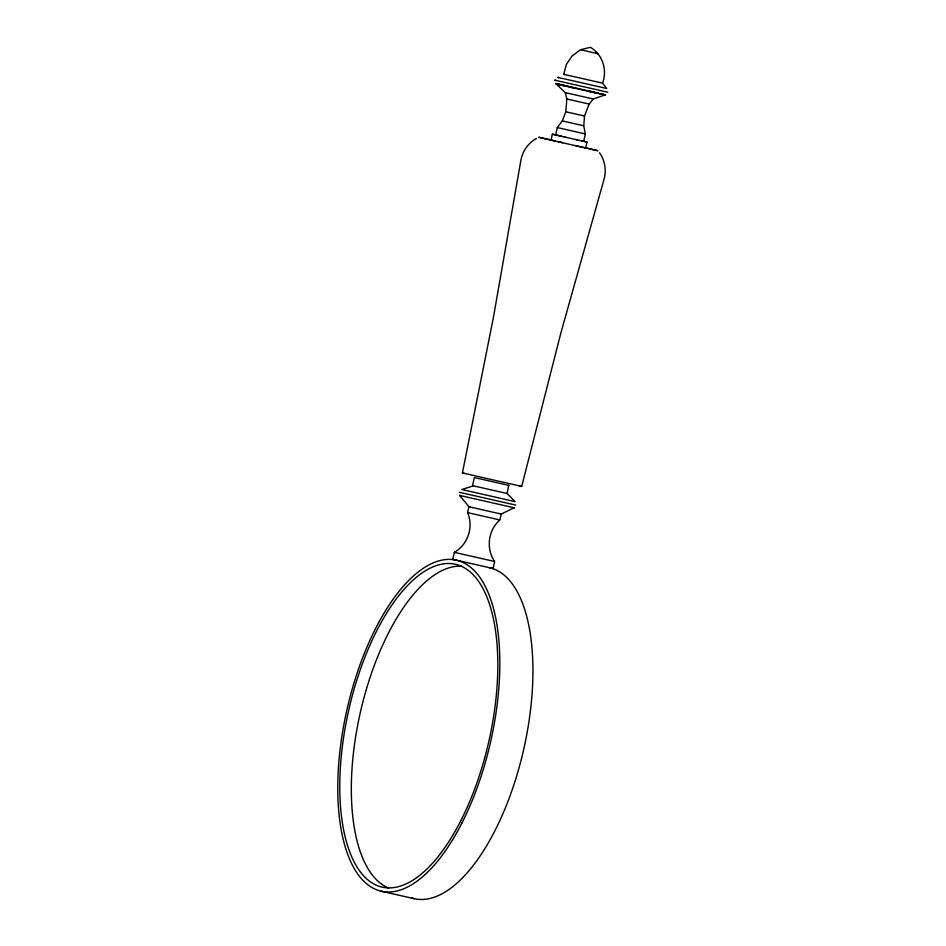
<?xml version="1.0" encoding="UTF-8"?>
<svg xmlns="http://www.w3.org/2000/svg" width="946" height="946" viewBox="0 0 946 946"><rect width="100%" height="100%" fill="white"/><g stroke="black" fill="none" stroke-linecap="round" stroke-linejoin="round"><path stroke-width="1.42" d="M604.861 95.026L593.296 98.999L589.122 104.06L584.51 116.027L583.765 125.806L585.349 133.942L583.682 141.297L581.27 140.765M557.49 84.265L556.177 83.969L565.259 92.625L566.831 98.987L565.814 111.77L562.267 120.911L557.312 127.568L555.645 134.923L561.735 136.33M602.271 83.082L563.757 74.332L566.406 64.352L572.224 55.826L580.548 49.736L590.292 47.3C602.649 54.17 607.498 70.264 602.555 83.153L606.717 88.498L557.679 77.359L559.003 77.643M599.516 152.767C604.955 160.453 606.623 170.611 603.938 179.634L561.002 332.519L521.707 486.386L482.235 477.47L462.428 472.917L493.469 317.17L520.82 160.737C522.298 151.443 528.187 143 536.406 138.423M514.127 507.777L501.226 514.08L499.89 519.969C488.124 530.032 485.759 548.857 494.687 561.51L493.091 568.499L466.224 562.432L452.756 559.334L454.34 552.346C467.856 544.79 473.851 526.78 467.596 512.626L468.932 506.749L459.626 495.408L461.092 495.728M555.172 141.025L551.021 140.067L552.358 134.178L555.337 134.84M508.7 485.357L507.115 493.505L515.097 501.628L461.802 489.508L473.438 485.842M582.653 147.269L585.633 147.931L586.969 142.042L582.819 141.084M581.021 49.842L598.038 53.709L595.945 53.224M563.757 74.332L564.797 74.568M556.165 80.481L554.734 80.162L607.781 92.211M605.215 95.12L571.266 87.363M566.004 92.791L565.259 92.625L593.083 98.952M566.311 111.888L584.51 116.027M586.969 142.042L575.759 139.523M551.021 140.067L551.956 140.268M462.428 472.917L464.025 473.26M508.96 485.416L474.348 477.553L472.515 485.641L506.867 493.445M514.518 507.884L459.626 495.408M469.795 506.938L468.932 506.749L500.99 514.021M468.459 512.815L467.596 512.626L499.654 519.91M455.416 552.582L454.34 552.346L494.391 561.439M452.756 559.334L453.832 559.571M558.459 84.478L564.667 85.873M568.475 86.382L555.633 83.496L572.436 87.363M551.553 140.138L538.688 137.265L562.586 142.728M575.842 145.731L597.967 150.733L585.089 147.765M571.1 86.973L605.546 94.837M563.922 136.839L577.178 139.854M558.495 141.817L581.211 146.973M381.143 891.203L414.289 898.7M589.11 91.064L594.987 92.412M596.216 92.684L598.664 93.252M588.838 91.348L594.561 92.661M572.567 87.742L556.177 83.969M565.01 137.075L552.358 134.178M599.894 93.524L603.489 94.352M600.521 94.021L602.862 94.565M489.224 567.6L493.091 568.499M518.857 485.712L521.707 486.386M588.956 104.013L566.831 98.987M583.611 125.759L562.267 120.911M585.148 133.894L557.312 127.568M515.807 505.105L459.248 492.263M489.496 567.671A169.736 73.611 -77.2 0 1 522.902 752.827A169.736 73.611 -77.2 0 1 411.652 897.967M388.57 888.069A165.526 71.778 -77.2 0 1 360.402 712.149A165.526 71.778 -77.2 0 1 461.707 566.146M462.05 822.784A169.736 73.611 -77.2 0 0 456.35 560.162A169.736 73.611 -77.2 0 0 337.828 794.096A169.736 73.611 -77.2 0 0 462.05 822.784M460.974 820.383A165.526 71.778 -77.2 0 0 455.416 564.277A165.526 71.778 -77.2 0 0 339.839 792.393A165.526 71.778 -77.2 0 0 460.974 820.383"/></g></svg>
